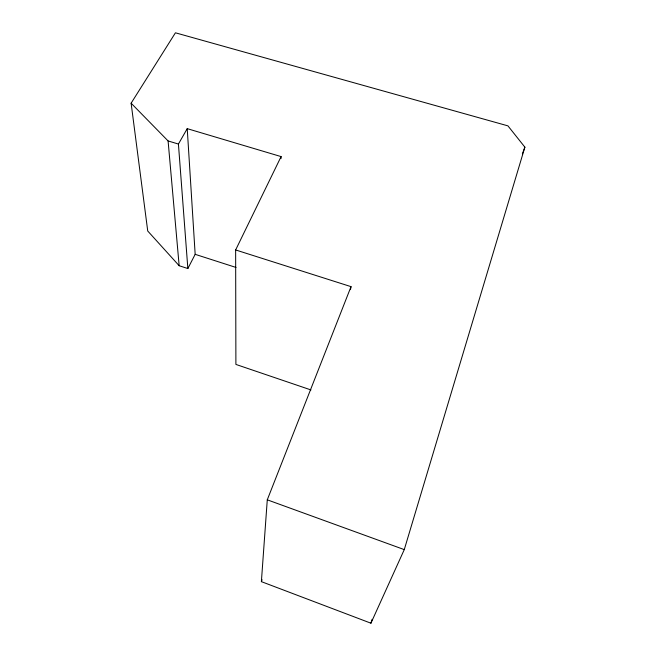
<?xml version="1.0" encoding="UTF-8"?>
<svg xmlns="http://www.w3.org/2000/svg" width="656" height="656" viewBox="0 0 656 656"><rect width="100%" height="100%" fill="white"/><g stroke="black" fill="none" stroke-linecap="round" stroke-linejoin="round"><path stroke-width="0.98" d="M280.981 158.629L281.096 156.595L187.231 128.65L178.424 144.049L187.854 268.542L179.162 265.721L147.731 231.01L131.118 103.205L175.431 32.8L507.933 125.862L524.882 147.157L404.268 549.613L370.927 623.2L261.383 581.642L267.279 499.823L351.026 286.647L235.643 249.952L281.096 156.595M350.484 289.649L351.026 286.647M370.927 623.2L372.124 619.289M522.373 153.881L524.882 147.157M261.383 581.642L262.105 579.732M187.854 268.542L195.168 254.331L187.231 128.65M131.118 103.205L168.092 140.942L178.424 144.049M195.168 254.331L236.037 267.459M310.952 389.935L235.898 364.424L235.643 249.952M267.279 499.823L404.268 549.613M168.092 140.942L179.162 265.721"/></g></svg>
